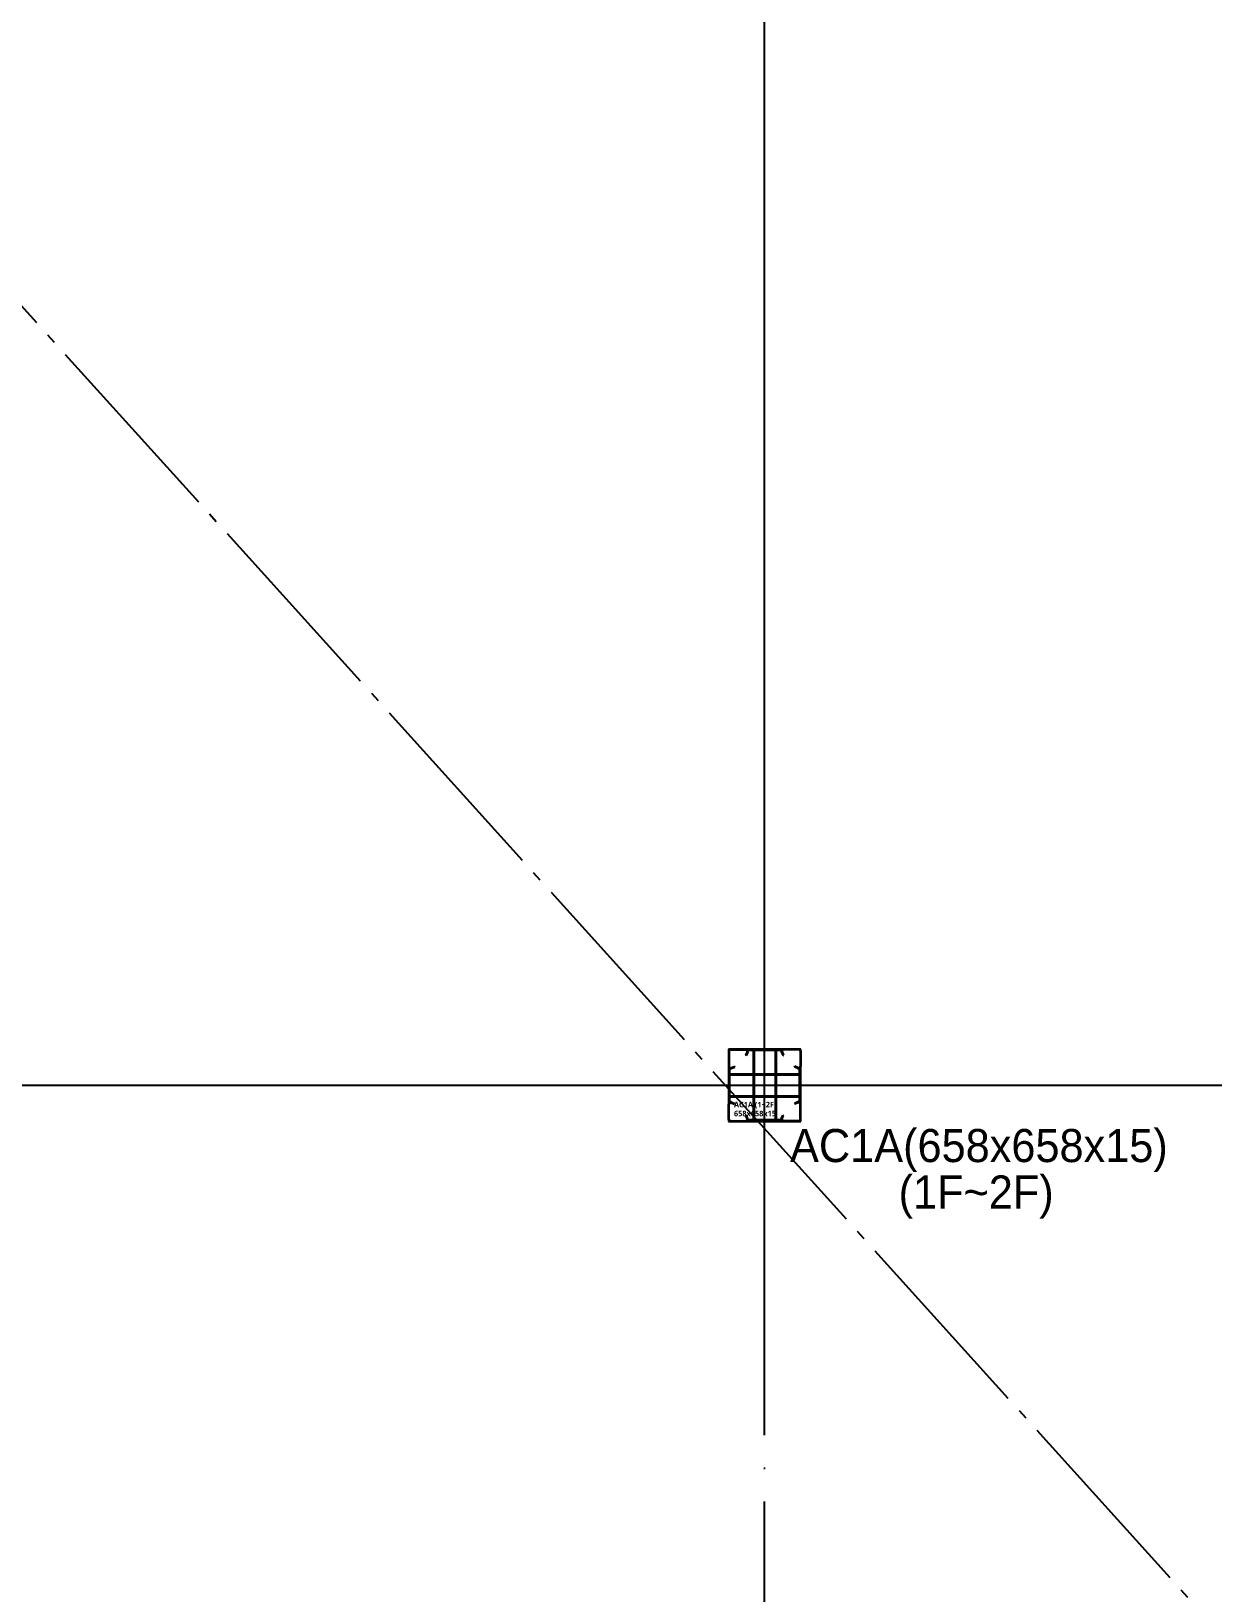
# Model space of a CAD drawing. Header units: millimetres. Extents: x -47382 to 204618, y -51045 to 127155.
# Drawn here: x 40350 to 51064, y 35771 to 49925 of the extents above; entities that cross this region are included whole.
import ezdxf
from ezdxf.enums import TextEntityAlignment as Align

# ---------------------------------------------------------------- set-up
doc = ezdxf.new("R2010")
doc.units = ezdxf.units.MM
doc.header["$LTSCALE"] = 300
doc.header["$MEASUREMENT"] = 0
doc.linetypes.add('CEN', pattern=[62, 60, -1, 0, -1])
doc.linetypes.add('STD_SHAFT', pattern=[7.3, 6, -0.5, 0.3, -0.5])
doc.layers.get('0').update_dxf_attribs({"linetype": 'CONTINUOUS'})
doc.layers.get('Defpoints').update_dxf_attribs({"color": 153, "linetype": 'CONTINUOUS'})
for name, color, linetype in [('A-FLOR-OPEN-BELO', 6, 'STD_SHAFT'), ('A-ST-AXIS-CEN', 252, 'CEN'), ('A-ST-COL', 2, 'CONTINUOUS'), ('Bound', 9, 'CONTINUOUS')]:
    doc.layers.add(name, color=color, linetype=linetype)
doc.layers.add('Defpoint', color=161, linetype='CONTINUOUS', plot=False)
doc.styles.add('SH_대대리576', font='NanumGothicBold.ttf')
doc.styles.add('돋움', font='')
doc.styles.get('돋움').set_extended_font_data('Dotum')

# ---------------------------------------------------------------- blocks, each defined once
blk = doc.blocks.new('AC1A(1~2F)')
for points in [[(199, 678), (499, 678), (499, 663), (199, 663)], [(20, 499), (20, 199), (35, 199), (35, 499)], [(678, 199), (678, 499), (663, 499), (663, 199)], [(199, 20), (499, 20), (499, 35), (199, 35)]]:
    blk.add_hatch(color=9).paths.add_polyline_path(points)
for p, q in [((244, 665), (244, 33)), ((253, 665), (253, 33)), ((444, 665), (444, 33)), ((453, 665), (453, 33)), ((33, 453), (665, 453)), ((33, 444), (665, 444)), ((33, 254), (665, 254)), ((33, 245), (665, 245))]:
    blk.add_line(p, q)
at = {"color": 8, "linetype": 'Continuous'}
for points in [[(199, 678), (499, 678), (499, 663), (199, 663)], [(20, 499), (20, 199), (35, 199), (35, 499)], [(678, 199), (678, 499), (663, 499), (663, 199)], [(199, 20), (499, 20), (499, 35), (199, 35)]]:
    blk.add_lwpolyline(points, close=True, dxfattribs=at)
at = {"layer": 'A-ST-COL'}
for p, q in [((20, 658), (20, 519)), ((28, 658), (28, 519)), ((40, 678), (179, 678)), ((40, 670), (179, 670)), ((190, 654), (177, 623)), ((185, 620), (177, 623)), ((198, 651), (185, 620)), ((500, 651), (513, 620)), ((508, 654), (521, 623)), ((513, 620), (521, 623)), ((658, 678), (519, 678)), ((658, 670), (519, 670)), ((670, 658), (670, 519)), ((678, 658), (678, 519)), ((44, 508), (75, 521)), ((47, 500), (78, 513)), ((78, 513), (75, 521)), ((620, 513), (623, 521)), ((651, 500), (620, 513)), ((654, 508), (623, 521)), ((20, 40), (20, 179)), ((28, 40), (28, 179)), ((44, 190), (75, 177)), ((47, 198), (78, 185)), ((78, 185), (75, 177)), ((651, 198), (620, 185)), ((620, 185), (623, 177)), ((654, 190), (623, 177)), ((670, 40), (670, 179)), ((678, 40), (678, 179)), ((40, 28), (179, 28)), ((40, 20), (179, 20)), ((185, 78), (177, 75)), ((190, 44), (177, 75)), ((198, 47), (185, 78)), ((500, 47), (513, 78)), ((508, 44), (521, 75)), ((513, 78), (521, 75)), ((658, 28), (519, 28)), ((658, 20), (519, 20))]:
    blk.add_line(p, q, dxfattribs=at)
for centre, radius, start, end in [((40, 658), 20, 90, 180), ((40, 658), 12, 90, 180), ((179, 658), 20, 340, 90), ((179, 658), 12, 340, 90), ((519, 658), 20, 90, 200), ((519, 658), 12, 90, 200), ((658, 658), 20, 0, 90), ((658, 658), 12, 0, 90), ((40, 519), 20, 180, 290), ((40, 519), 12, 180, 290), ((658, 519), 20, 250, 0), ((658, 519), 12, 250, 0), ((40, 179), 20, 70, 180), ((40, 179), 12, 70, 180), ((658, 179), 20, 0, 110), ((658, 179), 12, 0, 110), ((40, 40), 20, 180, 270), ((40, 40), 12, 180, 270), ((179, 40), 20, 270, 20), ((179, 40), 12, 270, 20), ((519, 40), 20, 160, 270), ((519, 40), 12, 160, 270), ((658, 40), 20, 270, 0), ((658, 40), 12, 270, 0)]:
    blk.add_arc(centre, radius, start, end, dxfattribs=at)
at = {"layer": 'Bound', "color": 9, "linetype": 'Continuous'}
for p, q in [((678, 678), (20, 678)), ((20, 678), (20, 20)), ((678, 20), (678, 678)), ((20, 20), (678, 20))]:
    blk.add_line(p, q, dxfattribs=at)
at = {"layer": 'Defpoint'}
for p, q in [((349, 0), (349, 698)), ((0, 349), (698, 349))]:
    blk.add_line(p, q, dxfattribs=at)
at = {"layer": 'Defpoint', "linetype": 'Continuous', "style": 'SH_대대리576'}
for s, p in [('AC1A (1~2F)', (71, 174)), ('658x658x15', (71, 93))]:
    blk.add_text(s, height=50, dxfattribs=at).set_placement(p, align=Align.MIDDLE_LEFT)
blk = doc.blocks.new('ACT 지상1층구조평면도')
blk.add_blockref('AC1A(1~2F)', (94033, 91067))

msp = doc.modelspace()

# ---------------------------------------------------------------- linework, layer by layer
at = {"layer": 'A-FLOR-OPEN-BELO'}
msp.add_line((36254, 51871), (76100, 7771), dxfattribs=at)
at = {"layer": 'A-ST-AXIS-CEN'}
for p, q in [((47000, 0), (47000, 99371)), ((0, 40371), (142000, 40371))]:
    msp.add_line(p, q, dxfattribs=at)

# ---------------------------------------------------------------- block references
msp.add_blockref('ACT 지상1층구조평면도', (-47382, -51045))

# ---------------------------------------------------------------- texts
at = {"layer": 'Defpoints', "linetype": 'Continuous', "style": '돋움'}
for s, p in [('AC1A(658x658x15)', (48943, 39585)), ('(1F~2F)', (48918, 39164))]:
    msp.add_text(s, height=300, dxfattribs=at).set_placement(p, align=Align.BOTTOM_CENTER)

doc.saveas('drawing.dxf')
